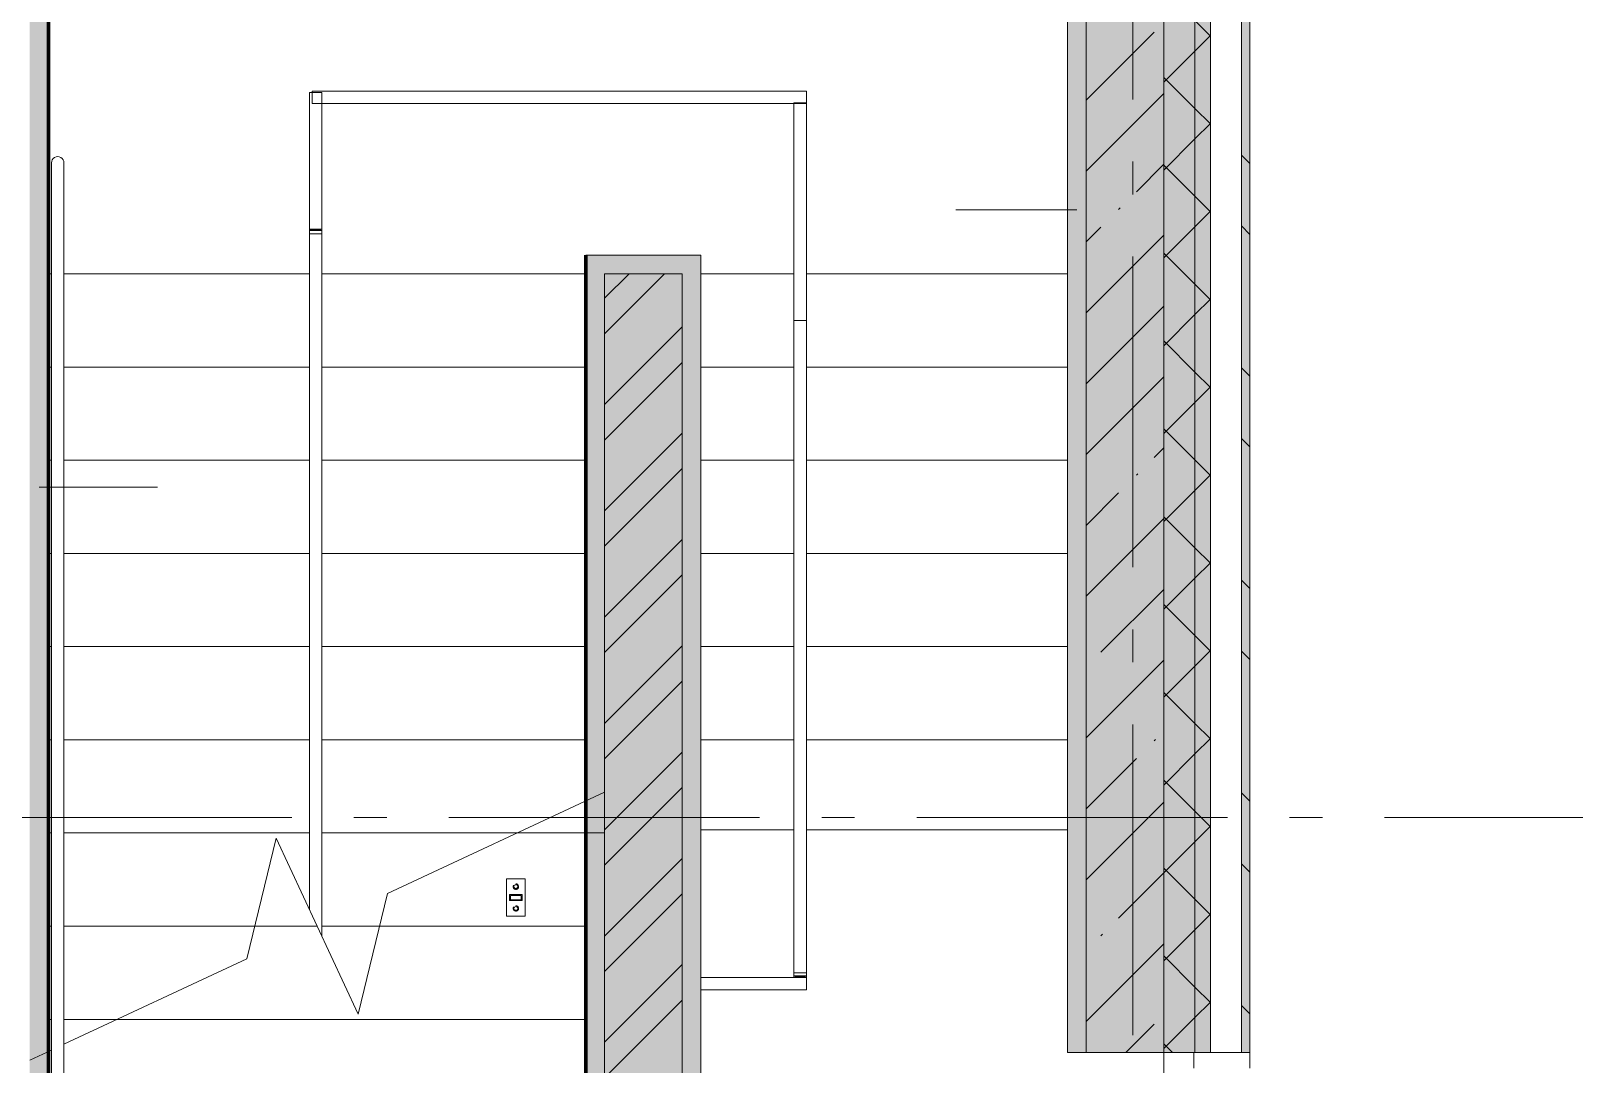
# Model space of a CAD drawing. Header units: millimetres. Extents: x -537608 to 253996, y -217170 to 186033.
# Drawn here: x -268172 to -263206, y -158944 to -155617 of the extents above; entities that cross this region are included whole.
import ezdxf

# ---------------------------------------------------------------- set-up
doc = ezdxf.new("R2010")
doc.units = ezdxf.units.MM
doc.layers.add('16) Лак 1.6м', color=160, linetype='Continuous', lineweight=90)
doc.layers.add('PDF _Геометрия', color=7, linetype='Continuous')
doc.layers.add('PDF _Сплошная заливка', color=7, linetype='Continuous', true_color=0xffffff)

msp = doc.modelspace()

# ---------------------------------------------------------------- hatches: boundary and pattern name
at = {"layer": 'PDF _Сплошная заливка', "transparency": 33554559}
h = msp.add_hatch(color=256, dxfattribs=at)
h.paths.add_polyline_path([(-264249.1643, -212249.6591), (-264249.1643, -211209.6571), (-264276.1645, -211209.6571), (-264276.1645, -212249.6591)], flags=0)
h.paths.add_polyline_path([(-264249.1643, -209509.6581), (-264249.1643, -208314.6563), (-264276.1645, -208314.6563), (-264276.1645, -209509.6581)], flags=0)
h.paths.add_polyline_path([(-264249.1643, -206614.6531), (-264249.1643, -205314.6559), (-264276.1645, -205314.6559), (-264276.1645, -206614.6531)], flags=0)
h.paths.add_polyline_path([(-264249.1643, -203614.6527), (-264249.1643, -202299.6538), (-264276.1645, -202299.6538), (-264276.1645, -203614.6527)], flags=0)
h.paths.add_polyline_path([(-264276.1645, -200599.6527), (-264249.1643, -200599.6527), (-264249.1643, -199299.6513), (-264276.1645, -199299.6513), (-264276.1645, -200341.7158)], flags=0)
h.paths.add_polyline_path([(-264249.1643, -197599.6523), (-264249.1643, -196299.6509), (-264276.1645, -196299.6509), (-264276.1645, -197599.6523)], flags=0)
h.paths.add_polyline_path([(-264249.1643, -194599.6499), (-264249.1643, -193299.6505), (-264276.1645, -193299.6505), (-264276.1645, -194599.6499)], flags=0)
h.paths.add_polyline_path([(-264249.1643, -164629.6389), (-264249.1643, -162496.6379), (-264276.1645, -162496.6379), (-264276.1645, -164629.6389)], flags=0)
h.paths.add_polyline_path([(-264249.1643, -160696.6375), (-264249.1643, -160196.6364), (-264276.1645, -160196.6364), (-264276.1645, -160696.6375)], flags=0)
h.paths.add_polyline_path([(-264249.1643, -158906.6365), (-264249.1643, -154109.6348), (-264276.1645, -154109.6348), (-264276.1645, -158906.6365)], flags=0)
h.paths.add_polyline_path([(-264276.1645, -152409.6337), (-264249.1643, -152409.6337), (-264249.1643, -151109.6323), (-264276.1645, -151109.6323), (-264276.1645, -151128.1219)], flags=0)
h.paths.add_polyline_path([(-264249.1643, -149409.6334), (-264249.1643, -148109.6319), (-264276.1645, -148109.6319), (-264276.1645, -149409.6334)], flags=0)
h.paths.add_polyline_path([(-264249.1643, -146409.6309), (-264249.1643, -145109.6316), (-264276.1645, -145109.6316), (-264276.1645, -146409.6309)], flags=0)
h.paths.add_polyline_path([(-264249.1643, -143409.6305), (-264249.1643, -142182.8231), (-264276.1645, -142182.8231), (-264276.1645, -143409.6305)], flags=0)
h.paths.add_polyline_path([(-264276.1645, -140462.8232), (-264249.1643, -140462.8232), (-264249.1643, -139159.6289), (-264276.1645, -139159.6289), (-264276.1645, -139716.2732)], flags=0)
h.paths.add_polyline_path([(-264249.1643, -137459.6279), (-264249.1643, -136159.6286), (-264276.1645, -136159.6286), (-264276.1645, -137459.6279)], flags=0)
h.paths.add_polyline_path([(-264249.1643, -134459.6275), (-264249.1643, -133159.626), (-264276.1645, -133159.626), (-264276.1645, -134459.6275)], flags=0)
h.paths.add_polyline_path([(-264276.1645, -131459.625), (-264249.1643, -131459.625), (-264249.1643, -124122.6244), (-264276.1645, -124122.6244), (-264276.1645, -131157.3868)], flags=0)
h = msp.add_hatch(color=256, dxfattribs=at)
h.paths.add_polyline_path([(-264376.1639, -212099.6584), (-264376.1639, -211209.6571), (-264426.1641, -211209.6571), (-264426.1641, -212099.6584)], flags=0)
h.paths.add_polyline_path([(-264426.1641, -209509.6581), (-264376.1639, -209509.6581), (-264376.1639, -208314.6563), (-264426.1641, -208314.6563), (-264426.1641, -208900.6001)], flags=0)
h.paths.add_polyline_path([(-264376.1639, -206614.6531), (-264376.1639, -205314.6559), (-264426.1641, -205314.6559), (-264426.1641, -206614.6531)], flags=0)
h.paths.add_polyline_path([(-264376.1639, -203614.6527), (-264376.1639, -202299.6538), (-264426.1641, -202299.6538), (-264426.1641, -203614.6527)], flags=0)
h.paths.add_polyline_path([(-264426.1641, -200599.6527), (-264376.1639, -200599.6527), (-264376.1639, -199299.6513), (-264426.1641, -199299.6513), (-264426.1641, -200341.7158)], flags=0)
h.paths.add_polyline_path([(-264426.1641, -197599.6523), (-264376.1639, -197599.6523), (-264376.1639, -196299.6509), (-264426.1641, -196299.6509), (-264426.1641, -196775.5142)], flags=0)
h.paths.add_polyline_path([(-264376.1639, -194599.6499), (-264376.1639, -193299.6505), (-264426.1641, -193299.6505), (-264426.1641, -194599.6499)], flags=0)
h.paths.add_polyline_path([(-264376.1639, -164629.6389), (-264376.1639, -162496.6379), (-264426.1641, -162496.6379), (-264426.1641, -164629.6389)], flags=0)
h.paths.add_polyline_path([(-264376.1639, -160696.6375), (-264376.1639, -160196.6364), (-264426.1641, -160196.6364), (-264426.1641, -160696.6375)], flags=0)
h.paths.add_polyline_path([(-264376.1639, -158906.6365), (-264376.1639, -154109.6348), (-264426.1641, -154109.6348), (-264426.1641, -158906.6365)], flags=0)
h.paths.add_polyline_path([(-264426.1641, -152409.6337), (-264376.1639, -152409.6337), (-264376.1639, -151109.6323), (-264426.1641, -151109.6323), (-264426.1641, -151128.1219)], flags=0)
h.paths.add_polyline_path([(-264376.1639, -149409.6334), (-264376.1639, -148109.6319), (-264426.1641, -148109.6319), (-264426.1641, -149409.6334)], flags=0)
h.paths.add_polyline_path([(-264426.1641, -146409.6309), (-264376.1639, -146409.6309), (-264376.1639, -145109.6316), (-264426.1641, -145109.6316), (-264426.1641, -145422.1975)], flags=0)
h.paths.add_polyline_path([(-264426.1641, -143409.6305), (-264376.1639, -143409.6305), (-264376.1639, -142182.8231), (-264426.1641, -142182.8231), (-264426.1641, -142569.2354)], flags=0)
h.paths.add_polyline_path([(-264376.1639, -140462.8232), (-264376.1639, -139159.6289), (-264426.1641, -139159.6289), (-264426.1641, -140462.8232)], flags=0)
h.paths.add_polyline_path([(-264376.1639, -137459.6279), (-264376.1639, -136159.6286), (-264426.1641, -136159.6286), (-264426.1641, -137459.6279)], flags=0)
h.paths.add_polyline_path([(-264376.1639, -134459.6275), (-264376.1639, -133159.626), (-264426.1641, -133159.626), (-264426.1641, -134459.6275)], flags=0)
h.paths.add_polyline_path([(-264426.1641, -131459.625), (-264376.1639, -131459.625), (-264376.1639, -124249.6228), (-264426.1641, -124249.6228), (-264426.1641, -131157.3868)], flags=0)
h = msp.add_hatch(color=256, dxfattribs=at)
h.paths.add_polyline_path([(-264526.1645, -211999.658), (-264426.1641, -211999.658), (-264426.1641, -211209.6571), (-264526.1645, -211209.6571), (-264526.1645, -211753.5623)], flags=0)
h.paths.add_polyline_path([(-264526.1645, -209509.6581), (-264426.1641, -209509.6581), (-264426.1641, -208314.6563), (-264526.1645, -208314.6563), (-264526.1645, -208900.6001)], flags=0)
h.paths.add_polyline_path([(-264426.1641, -206614.6531), (-264426.1641, -205314.6559), (-264526.1645, -205314.6559), (-264526.1645, -206614.6531)], flags=0)
h.paths.add_polyline_path([(-264426.1641, -203614.6527), (-264426.1641, -202299.6538), (-264526.1645, -202299.6538), (-264526.1645, -203614.6527)], flags=0)
h.paths.add_polyline_path([(-264426.1641, -200599.6527), (-264426.1641, -199299.6513), (-264526.1645, -199299.6513), (-264526.1645, -200599.6527)], flags=0)
h.paths.add_polyline_path([(-264526.1645, -197599.6523), (-264426.1641, -197599.6523), (-264426.1641, -196299.6509), (-264526.1645, -196299.6509), (-264526.1645, -196775.5142)], flags=0)
h.paths.add_polyline_path([(-264426.1641, -194599.6499), (-264426.1641, -193299.6505), (-264526.1645, -193299.6505), (-264526.1645, -194599.6499)], flags=0)
h.paths.add_polyline_path([(-264526.1645, -164629.6389), (-264426.1641, -164629.6389), (-264426.1641, -162496.6379), (-264526.1645, -162496.6379), (-264526.1645, -163966.4508)], flags=0)
h.paths.add_polyline_path([(-264426.1641, -160696.6375), (-264426.1641, -160196.6364), (-264526.1645, -160196.6364), (-264526.1645, -160696.6375)], flags=0)
h.paths.add_polyline_path([(-264526.1645, -158906.6365), (-264426.1641, -158906.6365), (-264426.1641, -154109.6348), (-264526.1645, -154109.6348), (-264526.1645, -156834.0462)], flags=0)
h.paths.add_polyline_path([(-264426.1641, -152409.6337), (-264426.1641, -151109.6323), (-264526.1645, -151109.6323), (-264526.1645, -152409.6337)], flags=0)
h.paths.add_polyline_path([(-264526.1645, -149409.6334), (-264426.1641, -149409.6334), (-264426.1641, -148109.6319), (-264526.1645, -148109.6319), (-264526.1645, -148949.633)], flags=0)
h.paths.add_polyline_path([(-264426.1641, -146409.6309), (-264426.1641, -145109.6316), (-264526.1645, -145109.6316), (-264526.1645, -146409.6309)], flags=0)
h.paths.add_polyline_path([(-264426.1641, -143409.6305), (-264426.1641, -142182.8231), (-264526.1645, -142182.8231), (-264526.1645, -143409.6305)], flags=0)
h.paths.add_polyline_path([(-264526.1645, -140462.8232), (-264426.1641, -140462.8232), (-264426.1641, -139159.6289), (-264526.1645, -139159.6289), (-264526.1645, -140199.6288)], flags=0)
h.paths.add_polyline_path([(-264526.1645, -137459.6279), (-264426.1641, -137459.6279), (-264426.1641, -136159.6286), (-264526.1645, -136159.6286), (-264526.1645, -136863.3111)], flags=0)
h.paths.add_polyline_path([(-264526.1645, -134459.6275), (-264426.1641, -134459.6275), (-264426.1641, -133159.626), (-264526.1645, -133159.626), (-264526.1645, -134010.3489)], flags=0)
h.paths.add_polyline_path([(-264526.1645, -131459.625), (-264426.1641, -131459.625), (-264426.1641, -124299.6231), (-264526.1645, -124299.6231), (-264526.1645, -131157.3868)], flags=0)
h = msp.add_hatch(color=256, dxfattribs=at)
h.paths.add_polyline_path([(-264776.1645, -163249.6384), (-264526.1645, -163249.6384), (-264526.1645, -162496.6379), (-264776.1645, -162496.6379), (-264776.1645, -162999.6382)], flags=0)
h.paths.add_polyline_path([(-264776.1645, -160696.6375), (-264526.1645, -160696.6375), (-264526.1645, -160196.6364), (-264776.1645, -160196.6364), (-264776.1645, -160689.6372)], flags=0)
h.paths.add_polyline_path([(-264526.1645, -158906.6365), (-264526.1645, -154899.6335), (-264776.1645, -154899.6335), (-264776.1645, -158906.6365)], flags=0)
at = {"layer": 'PDF _Сплошная заливка', "true_color": 0x56bc34, "transparency": 33554559}
for points in [[(-268176.1667, -162939.6385), (-268116.166, -162939.6385), (-268116.166, -154959.6342), (-268176.1667, -154959.6342), (-268176.1667, -162539.9689)], [(-266076.1649, -156399.6359), (-266076.1649, -156339.6352), (-266386.1656, -156339.6352), (-266386.1656, -156399.6359), (-266326.1655, -156399.6359)], [(-266076.1649, -160319.6369), (-266016.1653, -160319.6369), (-266016.1653, -156339.6352), (-266076.1649, -156339.6352), (-266076.1649, -159687.0072)]]:
    msp.add_hatch(color=85, dxfattribs=at).paths.add_polyline_path(points)
at = {"layer": 'PDF _Сплошная заливка', "transparency": 33554559}
msp.add_hatch(color=256, dxfattribs=at).paths.add_polyline_path([(-266326.1655, -160629.6365), (-266076.1649, -160629.6365), (-266076.1649, -156399.6359), (-266326.1655, -156399.6359), (-266326.1655, -160400.2478)])

# ---------------------------------------------------------------- linework, layer by layer
at = {"layer": '16) Лак 1.6м'}
for points in [[(-266424.7799, -154959.6342), (-268116.166, -154959.6342), (-268116.166, -162939.6385), (-264836.1641, -162939.6385), (-264836.1641, -162496.6379)], [(-264776.1645, -160696.6375), (-266386.8339, -160696.6375), (-266386.8339, -156339.6352)]]:
    msp.add_lwpolyline(points, dxfattribs=at)
at = {"layer": 'PDF _Геометрия', "lineweight": 9}
for p, q in [((-264426.1641, -154109.6348), (-264426.1641, -158906.6365)), ((-264376.1639, -154109.6348), (-264376.1639, -158906.6365)), ((-264276.1645, -154109.6348), (-264276.1645, -158906.6365)), ((-264249.1643, -158906.6365), (-264249.1643, -154109.6348)), ((-264526.1645, -158906.6365), (-264526.1645, -154899.6335)), ((-264526.1645, -154899.6335), (-264526.1645, -158906.6365)), ((-268116.166, -162939.6385), (-268116.166, -154959.6342)), ((-264776.1645, -155159.6351), (-264776.1645, -158906.6365)), ((-264776.1645, -158906.6365), (-264776.1645, -155159.6351)), ((-264836.1641, -155219.6336), (-264836.1641, -158906.6365)), ((-264376.1639, -155634.3423), (-264426.1641, -155584.342)), ((-264776.1645, -155840.8709), (-264557.4523, -155622.1587)), ((-264426.1641, -155682.5663), (-264376.1639, -155632.5661)), ((-264526.1645, -155782.5667), (-264426.1641, -155682.5663)), ((-267266.6036, -155811.5649), (-265676.6024, -155811.5649)), ((-267266.6036, -155851.5647), (-267266.6036, -155811.5649)), ((-265676.6024, -155811.5649), (-265676.6024, -155851.5647)), ((-264426.1641, -155867.1843), (-264526.1645, -155767.1839)), ((-267276.166, -156255.5989), (-267276.166, -155815.5974)), ((-267276.166, -155815.5974), (-267236.1651, -155815.5974)), ((-265676.6024, -155851.5647), (-267266.6036, -155851.5647)), ((-267236.1651, -155815.5974), (-267236.1651, -156255.5989)), ((-265716.6021, -156549.5655), (-265716.6021, -155849.5646)), ((-265716.6021, -155849.5646), (-265676.6024, -155849.5646)), ((-265676.6024, -155849.5646), (-265676.6024, -156549.5655)), ((-264776.1645, -156068.97), (-264526.1645, -155818.9689)), ((-264376.1639, -155917.1845), (-264426.1641, -155867.1843)), ((-264426.1641, -155965.4108), (-264376.1639, -155915.4105)), ((-264526.1645, -156065.409), (-264426.1641, -155965.4108)), ((-268105.4852, -156036.962), (-268106.1655, -156042.1377)), ((-268106.1655, -156042.1377), (-268106.1655, -160802.1399)), ((-268103.4873, -156032.1373), (-268105.4852, -156036.962)), ((-268100.3073, -156027.995), (-268103.4873, -156032.1373)), ((-268096.1651, -156024.8172), (-268100.3073, -156027.995)), ((-268091.3424, -156022.8193), (-268096.1651, -156024.8172)), ((-268086.1667, -156022.1368), (-268091.3424, -156022.8193)), ((-268080.9889, -156022.8193), (-268086.1667, -156022.1368)), ((-268076.1663, -156024.8172), (-268080.9889, -156022.8193)), ((-268072.024, -156027.995), (-268076.1663, -156024.8172)), ((-268068.8462, -156032.1373), (-268072.024, -156027.995)), ((-268066.8483, -156036.962), (-268068.8462, -156032.1373)), ((-268066.1658, -156042.1377), (-268066.8483, -156036.962)), ((-268066.1658, -160802.1399), (-268066.1658, -156042.1377)), ((-264614.4776, -156135.3801), (-264526.1645, -156047.068)), ((-264426.1641, -156150.0288), (-264526.1645, -156050.0283)), ((-264376.1639, -156200.0268), (-264426.1641, -156150.0288)), ((-264806.1649, -156193.8392), (-265195.1748, -156193.8392)), ((-264671.5019, -156192.4054), (-264666.76, -156187.6624)), ((-264426.1641, -156248.253), (-264376.1639, -156198.2528)), ((-267276.166, -156260.6669), (-267276.166, -156255.5989)), ((-267276.166, -156255.5989), (-267236.1651, -156255.5989)), ((-267236.1651, -156260.6669), (-267276.166, -156260.6669)), ((-267276.166, -156260.6669), (-267276.166, -156270.5275)), ((-267239.1653, -156258.598), (-267273.1658, -156258.598)), ((-267236.1651, -156255.5989), (-267236.1651, -156260.6669)), ((-267236.1651, -156270.5275), (-267236.1651, -156260.6669)), ((-264776.1645, -156297.0669), (-264728.5261, -156249.4307)), ((-264526.1645, -156348.2535), (-264426.1641, -156248.253)), ((-267276.166, -156270.5275), (-267236.1651, -156270.5275)), ((-267276.166, -158446.0237), (-267276.166, -156270.5275)), ((-267236.1651, -158531.8039), (-267236.1651, -156270.5275)), ((-264776.1645, -156525.1661), (-264526.1645, -156275.1671)), ((-266076.1649, -156339.6352), (-266386.1656, -156339.6352)), ((-266386.1656, -156339.6352), (-266386.1656, -156399.6359)), ((-266016.1653, -156339.6352), (-266076.1649, -156339.6352)), ((-266016.1653, -160319.6369), (-266016.1653, -156339.6352)), ((-264426.1641, -156432.871), (-264526.1645, -156332.8706)), ((-266386.1656, -156399.6359), (-266386.1656, -160689.6372)), ((-266326.1655, -156478.4771), (-266247.3237, -156399.6359)), ((-266326.1655, -156592.5255), (-266133.2742, -156399.6359)), ((-266076.1649, -156399.6359), (-266326.1655, -156399.6359)), ((-266326.1655, -156399.6359), (-266326.1655, -160629.6365)), ((-266326.1655, -160629.6365), (-266326.1655, -156399.6359)), ((-266076.1649, -160319.6369), (-266076.1649, -156399.6359)), ((-266076.1649, -160319.6369), (-266076.1649, -156399.6359)), ((-264376.1639, -156482.8712), (-264426.1641, -156432.871)), ((-264776.1645, -156753.2652), (-264526.1645, -156503.2641)), ((-264426.1641, -156531.0953), (-264376.1639, -156481.0951)), ((-265676.6024, -156549.5655), (-265716.6021, -156549.5655)), ((-265716.6021, -156549.5655), (-265716.6021, -158649.5661)), ((-265676.6024, -158649.5661), (-265676.6024, -156549.5655)), ((-264526.1645, -156631.0957), (-264426.1641, -156531.0953)), ((-266326.1655, -156820.6246), (-266076.1649, -156570.6235)), ((-264426.1641, -156715.7133), (-264526.1645, -156615.7129)), ((-266326.1655, -156934.6731), (-266076.1649, -156684.6741)), ((-264776.1645, -156981.3643), (-264526.1645, -156731.3632)), ((-264376.1639, -156765.7135), (-264426.1641, -156715.7133)), ((-264426.1641, -156813.9376), (-264376.1639, -156763.9373)), ((-264526.1645, -156913.938), (-264426.1641, -156813.9376)), ((-264426.1641, -156998.5556), (-264526.1645, -156898.5573)), ((-266326.1655, -157162.7722), (-266076.1649, -156912.7733)), ((-264557.4523, -156990.7511), (-264526.1645, -156959.4622)), ((-264376.1639, -157048.5558), (-264426.1641, -156998.5556)), ((-266326.1655, -157276.8228), (-266076.1649, -157026.8217)), ((-264614.4776, -157047.7743), (-264609.7353, -157043.0335)), ((-264426.1641, -157096.782), (-264376.1639, -157046.7818)), ((-268146.1653, -157086.7901), (-267765.285, -157086.7901)), ((-264776.1645, -157209.4612), (-264671.5019, -157104.7996)), ((-264526.1645, -157196.7803), (-264426.1641, -157096.782)), ((-264776.1645, -157437.5603), (-264526.1645, -157187.5613)), ((-264426.1641, -157281.4), (-264526.1645, -157181.3996)), ((-266326.1655, -157504.9198), (-266076.1649, -157254.9209)), ((-264376.1639, -157331.3981), (-264426.1641, -157281.4)), ((-264426.1641, -157379.6243), (-264376.1639, -157329.6241)), ((-266326.1655, -157618.9704), (-266076.1649, -157368.9693)), ((-264526.1645, -157479.6247), (-264426.1641, -157379.6243)), ((-264728.5261, -157618.0209), (-264526.1645, -157415.6583)), ((-264426.1641, -157564.2423), (-264526.1645, -157464.2418)), ((-266326.1655, -157847.0674), (-266076.1649, -157597.0684)), ((-264376.1639, -157614.2425), (-264426.1641, -157564.2423)), ((-264776.1645, -157893.7585), (-264526.1645, -157643.7574)), ((-264426.1641, -157662.4665), (-264376.1639, -157612.4663)), ((-264526.1645, -157762.467), (-264426.1641, -157662.4665)), ((-266326.1655, -157961.118), (-266076.1649, -157711.1169)), ((-264426.1641, -157847.0846), (-264526.1645, -157747.0842)), ((-264376.1639, -157897.0848), (-264426.1641, -157847.0846)), ((-264557.4523, -157903.1454), (-264552.711, -157898.4024)), ((-264426.1641, -157945.3088), (-264376.1639, -157895.3086)), ((-266326.1655, -158189.2171), (-266076.1649, -157939.216)), ((-264526.1645, -158045.3093), (-264426.1641, -157945.3088)), ((-264776.1645, -158121.8554), (-264614.4776, -157960.1685)), ((-264426.1641, -158129.9268), (-264526.1645, -158029.9285)), ((-266326.1655, -158303.2656), (-266076.1649, -158053.2644)), ((-264776.1645, -158349.9556), (-264526.1645, -158099.9556)), ((-264376.1639, -158179.9271), (-264426.1641, -158129.9268)), ((-264426.1641, -158228.1532), (-264376.1639, -158178.153)), ((-264526.1645, -158328.1526), (-264426.1641, -158228.1532)), ((-266326.1655, -158531.3646), (-266076.1649, -158281.3635)), ((-264671.5019, -158473.3904), (-264526.1645, -158328.0531)), ((-264426.1641, -158412.7702), (-264526.1645, -158312.7714)), ((-266641.5771, -158467.3917), (-266641.5771, -158347.3915)), ((-266641.5771, -158347.3915), (-266581.5775, -158347.3915)), ((-266620.5772, -158372.3916), (-266619.3716, -158367.8908)), ((-266620.2699, -158374.7211), (-266620.5772, -158372.3916)), ((-266619.3716, -158376.8918), (-266620.2699, -158374.7211)), ((-266617.9404, -158378.7557), (-266619.3716, -158376.8918)), ((-266616.0775, -158380.1852), (-266617.9404, -158378.7557)), ((-266581.5775, -158347.3915), (-266581.5775, -158467.3917)), ((-266326.1655, -158645.4126), (-266076.1649, -158395.4131)), ((-266631.5777, -158417.3915), (-266631.5777, -158397.3917)), ((-266591.5769, -158397.3917), (-266631.5777, -158397.3917)), ((-266631.5777, -158397.3917), (-266631.5777, -158417.3915)), ((-266631.5777, -158417.3915), (-266591.5769, -158417.3915)), ((-266628.5782, -158400.3902), (-266628.5782, -158414.3914)), ((-266628.5782, -158414.3914), (-266628.5782, -158400.3902)), ((-266628.5782, -158400.3902), (-266594.577, -158400.3902)), ((-266594.577, -158414.3914), (-266628.5782, -158414.3914)), ((-266620.5772, -158442.3916), (-266619.3716, -158437.8909)), ((-266620.2699, -158444.7211), (-266620.5772, -158442.3916)), ((-266619.3716, -158446.8913), (-266620.2699, -158444.7211)), ((-266594.577, -158414.3914), (-266594.577, -158400.3902)), ((-266594.577, -158400.3902), (-266594.577, -158414.3914)), ((-266591.5769, -158397.3917), (-266591.5769, -158417.3915)), ((-266591.5769, -158417.3915), (-266591.5769, -158397.3917)), ((-264376.1639, -158462.7704), (-264426.1641, -158412.7702)), ((-266581.5775, -158467.3917), (-266641.5771, -158467.3917)), ((-266617.9404, -158448.7547), (-266619.3716, -158446.8913)), ((-266616.0775, -158450.1854), (-266617.9404, -158448.7547)), ((-264426.1641, -158510.9956), (-264376.1639, -158460.9953)), ((-264728.5261, -158530.4162), (-264723.7853, -158525.6744)), ((-264526.1645, -158610.996), (-264426.1641, -158510.9956)), ((-264776.1645, -158806.1527), (-264526.1645, -158556.1527)), ((-266326.1655, -158873.5122), (-266076.1649, -158623.5116)), ((-264426.1641, -158695.6135), (-264526.1645, -158595.6131)), ((-266016.1653, -158664.4969), (-265716.6021, -158664.4969)), ((-265676.6024, -158649.5661), (-265716.6021, -158649.5661)), ((-265716.6021, -158649.5661), (-265716.6021, -158659.4267)), ((-265716.6021, -158664.4969), (-265716.6021, -158659.4267)), ((-265716.6021, -158659.4267), (-265716.6021, -158664.4969)), ((-265716.6021, -158659.4267), (-265676.6024, -158659.4267)), ((-265716.6021, -158664.4969), (-265676.6024, -158664.4969)), ((-265713.603, -158661.4973), (-265679.6025, -158661.4973)), ((-265676.6024, -158659.4267), (-265676.6024, -158649.5661)), ((-265676.6024, -158664.4969), (-265676.6024, -158659.4267)), ((-265676.6024, -158659.4267), (-265676.6024, -158664.4969)), ((-265676.6024, -158664.4969), (-265676.6024, -158704.4967)), ((-266326.1655, -158987.5618), (-266076.1649, -158737.5617)), ((-265676.6024, -158704.4967), (-266016.1653, -158704.4967)), ((-264376.1639, -158745.6138), (-264426.1641, -158695.6135)), ((-264426.1641, -158793.8389), (-264376.1639, -158743.8387)), ((-264648.5498, -158906.6365), (-264557.4523, -158815.5396)), ((-264526.1645, -158893.8382), (-264426.1641, -158793.8389)), ((-264497.9845, -158906.6365), (-264526.1645, -158878.4565)), ((-264836.1641, -158906.6365), (-264776.1645, -158906.6365)), ((-264776.1645, -158906.6365), (-264526.1645, -158906.6365)), ((-264526.1645, -158906.6365), (-264426.1641, -158906.6365)), ((-264249.1643, -158906.6365), (-264429.1642, -158906.6365)), ((-264429.1642, -158906.6365), (-264429.1642, -158956.6367)), ((-264426.1641, -158906.6365), (-264376.1639, -158906.6365)), ((-264376.1639, -158906.6365), (-264276.1645, -158906.6365)), ((-264276.1645, -158906.6365), (-264249.1643, -158906.6365)), ((-264249.1643, -158956.6367), (-264249.1643, -158906.6365))]:
    msp.add_line(p, q, dxfattribs=at)
at = {"layer": 'PDF _Геометрия', "color": 253, "lineweight": 9, "true_color": 0xaaaaaa}
for p, q in [((-264626.1644, -155838.3907), (-264626.1644, -154838.3906)), ((-264626.1644, -156144.2244), (-264626.1644, -156038.3916)), ((-264626.1644, -157344.2254), (-264626.1644, -156344.2253)), ((-268116.166, -156399.6359), (-268106.1655, -156399.6359)), ((-268066.1658, -156399.6359), (-267276.166, -156399.6359)), ((-267236.1651, -156399.6359), (-266386.1656, -156399.6359)), ((-266016.1653, -156399.6359), (-265716.6021, -156399.6359)), ((-265716.6021, -156399.6359), (-266016.1653, -156399.6359)), ((-265676.6024, -156399.6359), (-264836.1641, -156399.6359)), ((-264836.1641, -156399.6359), (-265676.6024, -156399.6359)), ((-268106.1655, -156699.6351), (-268116.166, -156699.6351)), ((-268116.166, -156699.6351), (-268106.1655, -156699.6351)), ((-267276.166, -156699.6351), (-268066.1658, -156699.6351)), ((-268066.1658, -156699.6351), (-267276.166, -156699.6351)), ((-266386.1656, -156699.6351), (-267236.1651, -156699.6351)), ((-267236.1651, -156699.6351), (-266386.1656, -156699.6351)), ((-266016.1653, -156699.6351), (-265716.6021, -156699.6351)), ((-265716.6021, -156699.6351), (-266016.1653, -156699.6351)), ((-265676.6024, -156699.6351), (-264836.1641, -156699.6351)), ((-264836.1641, -156699.6351), (-265676.6024, -156699.6351)), ((-268106.1655, -156999.6364), (-268116.166, -156999.6364)), ((-268116.166, -156999.6364), (-268106.1655, -156999.6364)), ((-267276.166, -156999.6364), (-268066.1658, -156999.6364)), ((-268066.1658, -156999.6364), (-267276.166, -156999.6364)), ((-266386.1656, -156999.6364), (-267236.1651, -156999.6364)), ((-267236.1651, -156999.6364), (-266386.1656, -156999.6364)), ((-266016.1653, -156999.6364), (-265716.6021, -156999.6364)), ((-265716.6021, -156999.6364), (-266016.1653, -156999.6364)), ((-265676.6024, -156999.6364), (-264836.1641, -156999.6364)), ((-264836.1641, -156999.6364), (-265676.6024, -156999.6364)), ((-268106.1655, -157299.6355), (-268116.166, -157299.6355)), ((-268116.166, -157299.6355), (-268106.1655, -157299.6355)), ((-267276.166, -157299.6355), (-268066.1658, -157299.6355)), ((-268066.1658, -157299.6355), (-267276.166, -157299.6355)), ((-266386.1656, -157299.6355), (-267236.1651, -157299.6355)), ((-267236.1651, -157299.6355), (-266386.1656, -157299.6355)), ((-266016.1653, -157299.6355), (-265716.6021, -157299.6355)), ((-265716.6021, -157299.6355), (-266016.1653, -157299.6355)), ((-265676.6024, -157299.6355), (-264836.1641, -157299.6355)), ((-264836.1641, -157299.6355), (-265676.6024, -157299.6355)), ((-264626.1644, -157650.0591), (-264626.1644, -157544.2263)), ((-268106.1655, -157599.6347), (-268116.166, -157599.6347)), ((-268116.166, -157599.6347), (-268106.1655, -157599.6347)), ((-267276.166, -157599.6347), (-268066.1658, -157599.6347)), ((-268066.1658, -157599.6347), (-267276.166, -157599.6347)), ((-266386.1656, -157599.6347), (-267236.1651, -157599.6347)), ((-267236.1651, -157599.6347), (-266386.1656, -157599.6347)), ((-266016.1653, -157599.6347), (-265716.6021, -157599.6347)), ((-265716.6021, -157599.6347), (-266016.1653, -157599.6347)), ((-265676.6024, -157599.6347), (-264836.1641, -157599.6347)), ((-264836.1641, -157599.6347), (-265676.6024, -157599.6347)), ((-264626.1644, -158850.0601), (-264626.1644, -157850.0599)), ((-268106.1655, -157899.6361), (-268116.166, -157899.6361)), ((-268116.166, -157899.6361), (-268106.1655, -157899.6361)), ((-267276.166, -157899.6361), (-268066.1658, -157899.6361)), ((-268066.1658, -157899.6361), (-267276.166, -157899.6361)), ((-266386.1656, -157899.6361), (-267236.1651, -157899.6361)), ((-267236.1651, -157899.6361), (-266386.1656, -157899.6361)), ((-266016.1653, -157899.6361), (-265716.6021, -157899.6361)), ((-265716.6021, -157899.6361), (-266016.1653, -157899.6361)), ((-265676.6024, -157899.6361), (-264836.1641, -157899.6361)), ((-264836.1641, -157899.6361), (-265676.6024, -157899.6361)), ((-266326.1655, -158068.3007), (-267024.5889, -158393.9808)), ((-266326.1655, -158199.6352), (-266326.1655, -158068.3007)), ((-268333.0934, -158149.635), (-267333.0928, -158149.635)), ((-267133.0935, -158149.635), (-267027.2596, -158149.635)), ((-266827.2604, -158149.635), (-265827.2596, -158149.635)), ((-265627.2588, -158149.635), (-265521.426, -158149.635)), ((-265321.4262, -158149.635), (-264321.425, -158149.635)), ((-264121.4252, -158149.635), (-264015.593, -158149.635)), ((-263815.5909, -158149.635), (-262815.5914, -158149.635)), ((-268106.1655, -158199.6352), (-268116.166, -158199.6352)), ((-268116.166, -158199.6352), (-268106.1655, -158199.6352)), ((-267276.166, -158199.6352), (-268066.1658, -158199.6352)), ((-268066.1658, -158199.6352), (-267276.166, -158199.6352)), ((-267383.2334, -158216.4153), (-267477.7428, -158605.2906)), ((-267119.0966, -158782.8577), (-267383.2334, -158216.4153)), ((-266607.8134, -158199.6352), (-267236.1651, -158199.6352)), ((-267236.1651, -158199.6352), (-266607.8134, -158199.6352)), ((-266326.1655, -158199.6352), (-266607.8134, -158199.6352)), ((-266607.8134, -158199.6352), (-266326.1655, -158199.6352)), ((-267024.5889, -158393.9808), (-267119.0966, -158782.8577)), ((-268106.1655, -158499.6366), (-268116.166, -158499.6366)), ((-268116.166, -158499.6366), (-268106.1655, -158499.6366)), ((-267452.0661, -158499.6366), (-268066.1658, -158499.6366)), ((-268066.1658, -158499.6366), (-267452.0661, -158499.6366)), ((-267251.1659, -158499.6366), (-267452.0661, -158499.6366)), ((-267452.0661, -158499.6366), (-267251.1659, -158499.6366)), ((-267050.2661, -158499.6366), (-267236.1651, -158499.6366)), ((-267236.1651, -158499.6366), (-267050.2661, -158499.6366)), ((-266386.1656, -158499.6366), (-267050.2661, -158499.6366)), ((-267050.2661, -158499.6366), (-266386.1656, -158499.6366)), ((-267477.7428, -158605.2906), (-268066.1658, -158879.6772)), ((-268106.1655, -158799.6362), (-268116.166, -158799.6362)), ((-268116.166, -158799.6362), (-268106.1655, -158799.6362)), ((-267894.5172, -158799.6362), (-268066.1658, -158799.6362)), ((-268066.1658, -158799.6362), (-267894.5172, -158799.6362)), ((-266386.1656, -158799.6362), (-267894.5172, -158799.6362)), ((-267894.5172, -158799.6362), (-266386.1656, -158799.6362)), ((-268106.1655, -158898.3299), (-268176.1667, -158930.9713))]:
    msp.add_line(p, q, dxfattribs=at)
at = {"layer": 'PDF _Геометрия', "color": 8, "lineweight": 9, "true_color": 0x787878}
for p, q in [((-264249.1643, -156044.4952), (-264276.1645, -156017.495)), ((-264249.1643, -156272.5943), (-264276.1645, -156245.5941)), ((-264249.1643, -156728.7925), (-264276.1645, -156701.7923)), ((-264249.1643, -156956.8916), (-264276.1645, -156929.8914)), ((-264249.1643, -157413.0877), (-264276.1645, -157386.0875)), ((-264249.1643, -157641.1867), (-264276.1645, -157614.1865)), ((-264249.1643, -158097.3828), (-264276.1645, -158070.3826)), ((-264249.1643, -158325.4819), (-264276.1645, -158298.4833)), ((-264249.1643, -158781.679), (-264276.1645, -158754.6799))]:
    msp.add_line(p, q, dxfattribs=at)
at = {"layer": 'PDF _Геометрия', "color": 9, "lineweight": 9, "true_color": 0xc0c0c0}
for p, q in [((-265716.6021, -158189.6347), (-266016.1653, -158189.6347)), ((-264836.1641, -158189.6347), (-265676.6024, -158189.6347)), ((-264526.1645, -160196.6364), (-264526.1645, -158906.6365))]:
    msp.add_line(p, q, dxfattribs=at)
at = {"layer": 'PDF _Геометрия', "lineweight": 9}
for centre, radius in [((-266611.5783, -158372.391), 5.9998), ((-266611.5787, -158442.3907), 5.9999)]:
    msp.add_circle(centre, radius, dxfattribs=at)
for centre, radius, start, end in [((-266611.577, -158372.3909), 9.0003, 150.0006171, 90.0054557), ((-266612.7224, -158372.084), 8.7685, 247.5032978, 82.49939), ((-266611.5775, -158442.3912), 9, 149.9978445, 90.0020048), ((-266612.7222, -158442.0845), 8.7683, 247.501305, 82.5005405)]:
    msp.add_arc(centre, radius, start, end, dxfattribs=at)
at = {"layer": 'PDF _Сплошная заливка', "color": 85, "lineweight": 35, "true_color": 0x56bc34, "transparency": 33554559}
for points in [[(-264776.1645, -158906.6365), (-264776.1645, -155159.6351), (-264836.1641, -158906.6365), (-264836.1641, -155159.6351)], [(-266326.1655, -160689.6372), (-266326.1655, -156399.6359), (-266386.1656, -160689.6372), (-266386.1656, -156399.6359)]]:
    msp.add_solid(points, dxfattribs=at)

doc.saveas('drawing.dxf')
